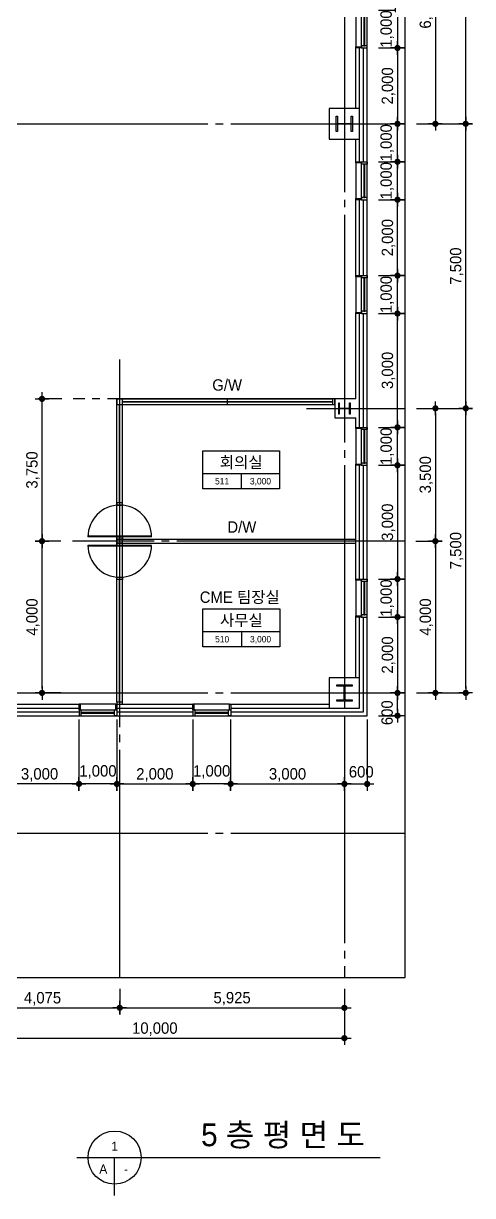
# Model space of a CAD drawing. Extents: x 14327773 to 14405935, y -1804798 to -1750552.
# Drawn here: x 14387307 to 14399153, y -1804798 to -1773903 of the extents above; entities that cross this region are included whole.
import ezdxf
from ezdxf.enums import TextEntityAlignment as Align

# ---------------------------------------------------------------- set-up
doc = ezdxf.new("R2010")
doc.units = 0
doc.header["$LTSCALE"] = 100
doc.header["$MEASUREMENT"] = 0
doc.header["$PDSIZE"] = -10
doc.linetypes.add('CEN', pattern=[66, 60, -2, 2, -2])
doc.layers.get('0').update_dxf_attribs({"linetype": 'CONTINUOUS'})
doc.layers.get('Defpoints').update_dxf_attribs({"linetype": 'CONTINUOUS'})
for name, color, linetype in [('0-내벽고정식', 7, 'CONTINUOUS'), ('4WID', 4, 'CONTINUOUS'), ('CEN', 1, 'CEN'), ('COL', 2, 'CONTINUOUS'), ('col2', 3, 'CONTINUOUS'), ('DIM', 7, 'CONTINUOUS'), ('SYM', 7, 'CONTINUOUS'), ('TEXT1', 7, 'CONTINUOUS'), ('TITLE', 3, 'CONTINUOUS'), ('WALL-1', 7, 'CONTINUOUS'), ('WID', 4, 'CONTINUOUS'), ('WINE', 8, 'CONTINUOUS')]:
    doc.layers.add(name, color=color, linetype=linetype)
doc.styles.add('HY울를도M', font='HYWULM.TTF')
doc.styles.add('굴림', font='H2HDRM.TTF')
doc.dimstyles.new('DIM100', dxfattribs={"dimtxt": 300, "dimasz": 120, "dimexe": 1, "dimexo": 100, "dimgap": 60, "dimtad": 1, "dimdec": 4, "dimzin": 0, "dimdsep": 46, "dimlunit": 6, "dimtxsty": '굴림', "dimblk": 'DOTT', "dimcen": 0.09, "dimadec": 0, "dimazin": 0, "dimtfac": 1, "dimtdec": 4, "dimtofl": 0, "dimtmove": 2, "dimatfit": 2, "dimldrblk": 'DOTT', "dimfxl": 1, "dimtolj": 1, "dimtzin": 0, "dimarcsym": 0})
doc.dimstyles.new('DIM50', dxfattribs={"dimscale": 50, "dimtxt": 3, "dimasz": 1.2, "dimexe": 1, "dimexo": 1, "dimgap": 0.6, "dimtad": 1, "dimdec": 4, "dimzin": 0, "dimdsep": 46, "dimlunit": 6, "dimtxsty": '굴림', "dimblk": 'DOTT', "dimcen": 0.09, "dimadec": 0, "dimazin": 0, "dimtfac": 1, "dimtdec": 4, "dimtofl": 0, "dimtmove": 2, "dimatfit": 2, "dimldrblk": 'DOTT', "dimfxl": 1, "dimtolj": 1, "dimtzin": 0, "dimarcsym": 0})

# ---------------------------------------------------------------- blocks, each defined once
blk = doc.blocks.new('DOTT')
for p, q in [((-1.5, 0), (1.5, 0)), ((0, 1.5), (0, -1.5))]:
    blk.add_line(p, q)
at = {"color": 6, "const_width": 0.68}
blk.add_lwpolyline([(-0.34, 0, 1), (0.34, 0, 1)], format="xyb", close=True, dxfattribs=at)
blk = doc.blocks.new('*D34')
at = {"layer": 'Defpoints', "color": 0, "lineweight": -3}
for p in [(14397373, -1776549), (14398973, -1776549), (14397373, -1784049)]:
    blk.add_point(p, dxfattribs=at)
at = {"layer": 'DIM', "color": 7, "lineweight": -2}
for p, q in [((14397673, -1776549), (14399073, -1776549)), ((14398973, -1783929), (14398973, -1776669)), ((14397673, -1784049), (14399073, -1784049))]:
    blk.add_line(p, q, dxfattribs=at)
at = {"layer": 'DIM', "color": 7, "lineweight": -2, "xscale": 120, "yscale": 120, "zscale": 120}
for p, rotation in [((14398973, -1776549), 90), ((14398973, -1784049), 270)]:
    blk.add_blockref('DOTT', p, dxfattribs=dict(at, rotation=rotation))
at = {"layer": 'DIM', "color": 3, "insert": (14398735, -1780299), "char_height": 300, "attachment_point": 5, "rotation": 90, "style": '굴림'}
blk.add_mtext('\\A1;7,500', dxfattribs=at)
blk = doc.blocks.new('*D35')
at = {"layer": 'Defpoints', "color": 0, "lineweight": -3}
for p in [(14397373, -1784049), (14398973, -1784049), (14397373, -1791549)]:
    blk.add_point(p, dxfattribs=at)
at = {"layer": 'DIM', "color": 7, "lineweight": -2}
for p, q in [((14397673, -1784049), (14399073, -1784049)), ((14398973, -1791429), (14398973, -1784169)), ((14397673, -1791549), (14399073, -1791549))]:
    blk.add_line(p, q, dxfattribs=at)
at = {"layer": 'DIM', "color": 7, "lineweight": -2, "xscale": 120, "yscale": 120, "zscale": 120}
for p, rotation in [((14398973, -1784049), 90), ((14398973, -1791549), 270)]:
    blk.add_blockref('DOTT', p, dxfattribs=dict(at, rotation=rotation))
at = {"layer": 'DIM', "color": 3, "insert": (14398735, -1787799), "char_height": 300, "attachment_point": 5, "rotation": 90, "style": '굴림'}
blk.add_mtext('\\A1;7,500', dxfattribs=at)
blk = doc.blocks.new('*D37')
at = {"layer": 'Defpoints', "color": 0, "lineweight": -3}
for p in [(14397373, -1769049), (14398973, -1769049), (14397373, -1776549)]:
    blk.add_point(p, dxfattribs=at)
at = {"layer": 'DIM', "color": 7, "lineweight": -2}
for p, q in [((14397673, -1769049), (14399073, -1769049)), ((14398973, -1776429), (14398973, -1769169)), ((14397673, -1776549), (14399073, -1776549))]:
    blk.add_line(p, q, dxfattribs=at)
at = {"layer": 'DIM', "color": 7, "lineweight": -2, "xscale": 120, "yscale": 120, "zscale": 120}
for p, rotation in [((14398973, -1769049), 90), ((14398973, -1776549), 270)]:
    blk.add_blockref('DOTT', p, dxfattribs=dict(at, rotation=rotation))
at = {"layer": 'DIM', "color": 3, "insert": (14398735, -1772799), "char_height": 300, "attachment_point": 5, "rotation": 90, "style": '굴림'}
blk.add_mtext('\\A1;7,500', dxfattribs=at)
blk = doc.blocks.new('*D41')
at = {"layer": 'Defpoints', "color": 0, "lineweight": -3}
for p in [(14385773, -1799049), (14395773, -1799049), (14395773, -1800649)]:
    blk.add_point(p, dxfattribs=at)
at = {"layer": 'DIM', "color": 7, "lineweight": -2}
for p, q in [((14385773, -1799349), (14385773, -1800749)), ((14395773, -1799349), (14395773, -1800749)), ((14385893, -1800649), (14395653, -1800649))]:
    blk.add_line(p, q, dxfattribs=at)
at = {"layer": 'DIM', "color": 7, "lineweight": -2, "xscale": 120, "yscale": 120, "zscale": 120, "rotation": 180}
blk.add_blockref('DOTT', (14385773, -1800649), dxfattribs=at)
at = {"layer": 'DIM', "color": 7, "lineweight": -2, "xscale": 120, "yscale": 120, "zscale": 120}
blk.add_blockref('DOTT', (14395773, -1800649), dxfattribs=at)
at = {"layer": 'DIM', "color": 3, "insert": (14390773, -1800411), "char_height": 300, "attachment_point": 5, "style": '굴림'}
blk.add_mtext('\\A1;10,000', dxfattribs=at)
blk = doc.blocks.new('*D52')
at = {"layer": 'Defpoints', "color": 0, "lineweight": -3}
for p in [(14397373, -1770549), (14397373, -1776549), (14398173, -1776549)]:
    blk.add_point(p, dxfattribs=at)
at = {"layer": 'DIM', "color": 7, "lineweight": -2}
for p, q in [((14397673, -1770549), (14398273, -1770549)), ((14398173, -1770669), (14398173, -1776429)), ((14397673, -1776549), (14398273, -1776549))]:
    blk.add_line(p, q, dxfattribs=at)
at = {"layer": 'DIM', "color": 7, "lineweight": -2, "xscale": 120, "yscale": 120, "zscale": 120}
for p, rotation in [((14398173, -1770549), 90), ((14398173, -1776549), 270)]:
    blk.add_blockref('DOTT', p, dxfattribs=dict(at, rotation=rotation))
at = {"layer": 'DIM', "color": 3, "insert": (14397934, -1773549), "char_height": 300, "attachment_point": 5, "rotation": 90, "style": '굴림'}
blk.add_mtext('\\A1;6,000', dxfattribs=at)
blk = doc.blocks.new('aw-1000-300')
at = {"layer": 'WID', "color": 8}
for p, q in [((970, 300), (0, 300)), ((0, 150), (1000, 150)), ((0, 0), (1000, 0))]:
    blk.add_line(p, q, dxfattribs=at)
at = {"layer": 'WID'}
for points in [[(0, 300), (30, 300), (30, 150), (0, 150)], [(60, 150), (0, 150), (0, 0), (60, 0)], [(60, 63), (940, 63), (940, 87), (60, 87)], [(940, 150), (1000, 150), (1000, 0), (940, 0)], [(970, 300), (1000, 300), (1000, 150), (970, 150)]]:
    blk.add_lwpolyline(points, close=True, dxfattribs=at)
blk = doc.blocks.new('*D97')
at = {"layer": 'Defpoints', "color": 0, "lineweight": -3, "ltscale": 3}
for p in [(14389773, -1792149), (14391773, -1792149), (14391773, -1793949)]:
    blk.add_point(p, dxfattribs=at)
at = {"layer": 'DIM', "color": 7, "lineweight": -2, "ltscale": 3}
for p, q in [((14389773, -1792249), (14389773, -1793950)), ((14391773, -1792249), (14391773, -1793950)), ((14389893, -1793949), (14391653, -1793949))]:
    blk.add_line(p, q, dxfattribs=at)
at = {"layer": 'DIM', "color": 7, "lineweight": -2, "ltscale": 3, "xscale": 120, "yscale": 120, "zscale": 120, "rotation": 180}
blk.add_blockref('DOTT', (14389773, -1793949), dxfattribs=at)
at = {"layer": 'DIM', "color": 7, "lineweight": -2, "ltscale": 3, "xscale": 120, "yscale": 120, "zscale": 120}
blk.add_blockref('DOTT', (14391773, -1793949), dxfattribs=at)
at = {"layer": 'DIM', "color": 3, "ltscale": 3, "insert": (14390773, -1793710), "char_height": 300, "attachment_point": 5, "style": '굴림'}
blk.add_mtext('\\A1;2,000', dxfattribs=at)
blk = doc.blocks.new('*D98')
at = {"layer": 'Defpoints', "color": 0, "lineweight": -3, "ltscale": 3}
for p in [(14391773, -1792149), (14392773, -1792149), (14391773, -1793949)]:
    blk.add_point(p, dxfattribs=at)
at = {"layer": 'DIM', "color": 7, "lineweight": -2, "ltscale": 3}
for p, q in [((14391773, -1792249), (14391773, -1793950)), ((14392773, -1792249), (14392773, -1793950)), ((14392653, -1793949), (14391893, -1793949))]:
    blk.add_line(p, q, dxfattribs=at)
at = {"layer": 'DIM', "color": 7, "lineweight": -2, "ltscale": 3, "xscale": 120, "yscale": 120, "zscale": 120, "rotation": 180}
blk.add_blockref('DOTT', (14391773, -1793949), dxfattribs=at)
at = {"layer": 'DIM', "color": 7, "lineweight": -2, "ltscale": 3, "xscale": 120, "yscale": 120, "zscale": 120}
blk.add_blockref('DOTT', (14392773, -1793949), dxfattribs=at)
at = {"layer": 'DIM', "color": 3, "ltscale": 3, "insert": (14392273, -1793632), "char_height": 300, "attachment_point": 5, "style": '굴림'}
blk.add_mtext('\\A1;1,000', dxfattribs=at)
blk = doc.blocks.new('*D99')
at = {"layer": 'Defpoints', "color": 0, "lineweight": -3, "ltscale": 3}
for p in [(14385773, -1792149), (14388773, -1792149), (14385773, -1793949)]:
    blk.add_point(p, dxfattribs=at)
at = {"layer": 'DIM', "color": 7, "lineweight": -2, "ltscale": 3}
for p, q in [((14385773, -1792249), (14385773, -1793950)), ((14388773, -1792249), (14388773, -1793950)), ((14388653, -1793949), (14385893, -1793949))]:
    blk.add_line(p, q, dxfattribs=at)
at = {"layer": 'DIM', "color": 7, "lineweight": -2, "ltscale": 3, "xscale": 120, "yscale": 120, "zscale": 120, "rotation": 180}
blk.add_blockref('DOTT', (14385773, -1793949), dxfattribs=at)
at = {"layer": 'DIM', "color": 7, "lineweight": -2, "ltscale": 3, "xscale": 120, "yscale": 120, "zscale": 120}
blk.add_blockref('DOTT', (14388773, -1793949), dxfattribs=at)
at = {"layer": 'DIM', "color": 3, "ltscale": 3, "insert": (14387733, -1793710), "char_height": 300, "attachment_point": 5, "style": '굴림'}
blk.add_mtext('\\A1;3,000', dxfattribs=at)
blk = doc.blocks.new('*D100')
at = {"layer": 'Defpoints', "color": 0, "lineweight": -3, "ltscale": 3}
for p in [(14388773, -1792149), (14389773, -1792149), (14388773, -1793949)]:
    blk.add_point(p, dxfattribs=at)
at = {"layer": 'DIM', "color": 7, "lineweight": -2, "ltscale": 3}
for p, q in [((14388773, -1792249), (14388773, -1793950)), ((14389773, -1792249), (14389773, -1793950)), ((14389653, -1793949), (14388893, -1793949))]:
    blk.add_line(p, q, dxfattribs=at)
at = {"layer": 'DIM', "color": 7, "lineweight": -2, "ltscale": 3, "xscale": 120, "yscale": 120, "zscale": 120, "rotation": 180}
blk.add_blockref('DOTT', (14388773, -1793949), dxfattribs=at)
at = {"layer": 'DIM', "color": 7, "lineweight": -2, "ltscale": 3, "xscale": 120, "yscale": 120, "zscale": 120}
blk.add_blockref('DOTT', (14389773, -1793949), dxfattribs=at)
at = {"layer": 'DIM', "color": 3, "ltscale": 3, "insert": (14389273, -1793632), "char_height": 300, "attachment_point": 5, "style": '굴림'}
blk.add_mtext('\\A1;1,000', dxfattribs=at)
blk = doc.blocks.new('*D101')
at = {"layer": 'Defpoints', "color": 0, "lineweight": -3, "ltscale": 3}
for p in [(14392773, -1792149), (14395773, -1792149), (14395773, -1793949)]:
    blk.add_point(p, dxfattribs=at)
at = {"layer": 'DIM', "color": 7, "lineweight": -2, "ltscale": 3}
for p, q in [((14392773, -1792249), (14392773, -1793950)), ((14395773, -1792249), (14395773, -1793950)), ((14392893, -1793949), (14395653, -1793949))]:
    blk.add_line(p, q, dxfattribs=at)
at = {"layer": 'DIM', "color": 7, "lineweight": -2, "ltscale": 3, "xscale": 120, "yscale": 120, "zscale": 120, "rotation": 180}
blk.add_blockref('DOTT', (14392773, -1793949), dxfattribs=at)
at = {"layer": 'DIM', "color": 7, "lineweight": -2, "ltscale": 3, "xscale": 120, "yscale": 120, "zscale": 120}
blk.add_blockref('DOTT', (14395773, -1793949), dxfattribs=at)
at = {"layer": 'DIM', "color": 3, "ltscale": 3, "insert": (14394273, -1793710), "char_height": 300, "attachment_point": 5, "style": '굴림'}
blk.add_mtext('\\A1;3,000', dxfattribs=at)
blk = doc.blocks.new('*D129')
at = {"layer": 'Defpoints', "color": 0, "lineweight": -3, "ltscale": 3}
for p in [(14395773, -1792149), (14396373, -1792149), (14396373, -1793949)]:
    blk.add_point(p, dxfattribs=at)
at = {"layer": 'DIM', "color": 7, "lineweight": -2, "ltscale": 3}
for p, q in [((14395773, -1792249), (14395773, -1793950)), ((14396373, -1792249), (14396373, -1793950)), ((14395893, -1793949), (14396253, -1793949))]:
    blk.add_line(p, q, dxfattribs=at)
at = {"layer": 'DIM', "color": 7, "lineweight": -2, "ltscale": 3, "xscale": 120, "yscale": 120, "zscale": 120, "rotation": 180}
blk.add_blockref('DOTT', (14395773, -1793949), dxfattribs=at)
at = {"layer": 'DIM', "color": 7, "lineweight": -2, "ltscale": 3, "xscale": 120, "yscale": 120, "zscale": 120}
blk.add_blockref('DOTT', (14396373, -1793949), dxfattribs=at)
at = {"layer": 'DIM', "color": 3, "ltscale": 3, "insert": (14396217, -1793630), "char_height": 300, "attachment_point": 5, "style": '굴림'}
blk.add_mtext('\\A1;600', dxfattribs=at)
blk = doc.blocks.new('*D140')
at = {"layer": 'Defpoints', "color": 0, "lineweight": -3}
for p in [(14396373, -1791549), (14397173, -1791549), (14396373, -1792149)]:
    blk.add_point(p, dxfattribs=at)
at = {"layer": 'DIM', "color": 7, "lineweight": -2}
for p, q in [((14396673, -1791549), (14397273, -1791549)), ((14397173, -1792029), (14397173, -1791669)), ((14396673, -1792149), (14397273, -1792149))]:
    blk.add_line(p, q, dxfattribs=at)
at = {"layer": 'DIM', "color": 7, "lineweight": -2, "xscale": 120, "yscale": 120, "zscale": 120}
for p, rotation in [((14397173, -1791549), 90), ((14397173, -1792149), 270)]:
    blk.add_blockref('DOTT', p, dxfattribs=dict(at, rotation=rotation))
at = {"layer": 'DIM', "color": 3, "insert": (14396900, -1792071), "char_height": 300, "attachment_point": 5, "rotation": 90, "style": '굴림'}
blk.add_mtext('\\A1;600', dxfattribs=at)
blk = doc.blocks.new('*D147')
at = {"layer": 'Defpoints', "color": 0, "lineweight": -3}
for p in [(14396373, -1774549), (14396373, -1776549), (14397173, -1776549)]:
    blk.add_point(p, dxfattribs=at)
at = {"layer": 'DIM', "color": 7, "lineweight": -2}
for p, q in [((14396673, -1774549), (14397273, -1774549)), ((14397173, -1774669), (14397173, -1776429)), ((14396673, -1776549), (14397273, -1776549))]:
    blk.add_line(p, q, dxfattribs=at)
at = {"layer": 'DIM', "color": 7, "lineweight": -2, "xscale": 120, "yscale": 120, "zscale": 120}
for p, rotation in [((14397173, -1774549), 90), ((14397173, -1776549), 270)]:
    blk.add_blockref('DOTT', p, dxfattribs=dict(at, rotation=rotation))
at = {"layer": 'DIM', "color": 3, "insert": (14396934, -1775549), "char_height": 300, "attachment_point": 5, "rotation": 90, "style": '굴림'}
blk.add_mtext('\\A1;2,000', dxfattribs=at)
blk = doc.blocks.new('*D148')
at = {"layer": 'Defpoints', "color": 0, "lineweight": -3}
for p in [(14396373, -1773549), (14396373, -1774549), (14397173, -1774549)]:
    blk.add_point(p, dxfattribs=at)
at = {"layer": 'DIM', "color": 7, "lineweight": -2}
for p, q in [((14396673, -1773549), (14397273, -1773549)), ((14397173, -1773669), (14397173, -1774429)), ((14396673, -1774549), (14397273, -1774549))]:
    blk.add_line(p, q, dxfattribs=at)
at = {"layer": 'DIM', "color": 7, "lineweight": -2, "xscale": 120, "yscale": 120, "zscale": 120}
for p, rotation in [((14397173, -1773549), 90), ((14397173, -1774549), 270)]:
    blk.add_blockref('DOTT', p, dxfattribs=dict(at, rotation=rotation))
at = {"layer": 'DIM', "color": 3, "insert": (14396900, -1774049), "char_height": 300, "attachment_point": 5, "rotation": 90, "style": '굴림'}
blk.add_mtext('\\A1;1,000', dxfattribs=at)
blk = doc.blocks.new('*D150')
at = {"layer": 'Defpoints', "color": 0, "lineweight": -3}
for p in [(14396373, -1776549), (14397173, -1776549), (14396373, -1777549)]:
    blk.add_point(p, dxfattribs=at)
at = {"layer": 'DIM', "color": 7, "lineweight": -2}
for p, q in [((14396673, -1776549), (14397273, -1776549)), ((14397173, -1777429), (14397173, -1776669)), ((14396673, -1777549), (14397273, -1777549))]:
    blk.add_line(p, q, dxfattribs=at)
at = {"layer": 'DIM', "color": 7, "lineweight": -2, "xscale": 120, "yscale": 120, "zscale": 120}
for p, rotation in [((14397173, -1776549), 90), ((14397173, -1777549), 270)]:
    blk.add_blockref('DOTT', p, dxfattribs=dict(at, rotation=rotation))
at = {"layer": 'DIM', "color": 3, "insert": (14396900, -1777049), "char_height": 300, "attachment_point": 5, "rotation": 90, "style": '굴림'}
blk.add_mtext('\\A1;1,000', dxfattribs=at)
blk = doc.blocks.new('*D151')
at = {"layer": 'Defpoints', "color": 0, "lineweight": -3}
for p in [(14396373, -1777549), (14397173, -1777549), (14396373, -1778549)]:
    blk.add_point(p, dxfattribs=at)
at = {"layer": 'DIM', "color": 7, "lineweight": -2}
for p, q in [((14396673, -1777549), (14397273, -1777549)), ((14397173, -1778429), (14397173, -1777669)), ((14396673, -1778549), (14397273, -1778549))]:
    blk.add_line(p, q, dxfattribs=at)
at = {"layer": 'DIM', "color": 7, "lineweight": -2, "xscale": 120, "yscale": 120, "zscale": 120}
for p, rotation in [((14397173, -1777549), 90), ((14397173, -1778549), 270)]:
    blk.add_blockref('DOTT', p, dxfattribs=dict(at, rotation=rotation))
at = {"layer": 'DIM', "color": 3, "insert": (14396900, -1778049), "char_height": 300, "attachment_point": 5, "rotation": 90, "style": '굴림'}
blk.add_mtext('\\A1;1,000', dxfattribs=at)
blk = doc.blocks.new('*D152')
at = {"layer": 'Defpoints', "color": 0, "lineweight": -3}
for p in [(14396373, -1778549), (14397173, -1778549), (14396373, -1780549)]:
    blk.add_point(p, dxfattribs=at)
at = {"layer": 'DIM', "color": 7, "lineweight": -2}
for p, q in [((14396673, -1778549), (14397273, -1778549)), ((14397173, -1780429), (14397173, -1778669)), ((14396673, -1780549), (14397273, -1780549))]:
    blk.add_line(p, q, dxfattribs=at)
at = {"layer": 'DIM', "color": 7, "lineweight": -2, "xscale": 120, "yscale": 120, "zscale": 120}
for p, rotation in [((14397173, -1778549), 90), ((14397173, -1780549), 270)]:
    blk.add_blockref('DOTT', p, dxfattribs=dict(at, rotation=rotation))
at = {"layer": 'DIM', "color": 3, "insert": (14396934, -1779549), "char_height": 300, "attachment_point": 5, "rotation": 90, "style": '굴림'}
blk.add_mtext('\\A1;2,000', dxfattribs=at)
blk = doc.blocks.new('*D153')
at = {"layer": 'Defpoints', "color": 0, "lineweight": -3}
for p in [(14396373, -1780549), (14397173, -1780549), (14396373, -1781549)]:
    blk.add_point(p, dxfattribs=at)
at = {"layer": 'DIM', "color": 7, "lineweight": -2}
for p, q in [((14396673, -1780549), (14397273, -1780549)), ((14397173, -1781429), (14397173, -1780669)), ((14396673, -1781549), (14397273, -1781549))]:
    blk.add_line(p, q, dxfattribs=at)
at = {"layer": 'DIM', "color": 7, "lineweight": -2, "xscale": 120, "yscale": 120, "zscale": 120}
for p, rotation in [((14397173, -1780549), 90), ((14397173, -1781549), 270)]:
    blk.add_blockref('DOTT', p, dxfattribs=dict(at, rotation=rotation))
at = {"layer": 'DIM', "color": 3, "insert": (14396900, -1781049), "char_height": 300, "attachment_point": 5, "rotation": 90, "style": '굴림'}
blk.add_mtext('\\A1;1,000', dxfattribs=at)
blk = doc.blocks.new('*D154')
at = {"layer": 'Defpoints', "color": 0, "lineweight": -3}
for p in [(14396373, -1781549), (14397173, -1781549), (14396373, -1784549)]:
    blk.add_point(p, dxfattribs=at)
at = {"layer": 'DIM', "color": 7, "lineweight": -2}
for p, q in [((14396673, -1781549), (14397273, -1781549)), ((14397173, -1784429), (14397173, -1781669)), ((14396673, -1784549), (14397273, -1784549))]:
    blk.add_line(p, q, dxfattribs=at)
at = {"layer": 'DIM', "color": 7, "lineweight": -2, "xscale": 120, "yscale": 120, "zscale": 120}
for p, rotation in [((14397173, -1781549), 90), ((14397173, -1784549), 270)]:
    blk.add_blockref('DOTT', p, dxfattribs=dict(at, rotation=rotation))
at = {"layer": 'DIM', "color": 3, "insert": (14396934, -1783049), "char_height": 300, "attachment_point": 5, "rotation": 90, "style": '굴림'}
blk.add_mtext('\\A1;3,000', dxfattribs=at)
blk = doc.blocks.new('*D155')
at = {"layer": 'Defpoints', "color": 0, "lineweight": -3}
for p in [(14396373, -1784549), (14397173, -1784549), (14396373, -1785549)]:
    blk.add_point(p, dxfattribs=at)
at = {"layer": 'DIM', "color": 7, "lineweight": -2}
for p, q in [((14396673, -1784549), (14397273, -1784549)), ((14397173, -1785429), (14397173, -1784669)), ((14396673, -1785549), (14397273, -1785549))]:
    blk.add_line(p, q, dxfattribs=at)
at = {"layer": 'DIM', "color": 7, "lineweight": -2, "xscale": 120, "yscale": 120, "zscale": 120}
for p, rotation in [((14397173, -1784549), 90), ((14397173, -1785549), 270)]:
    blk.add_blockref('DOTT', p, dxfattribs=dict(at, rotation=rotation))
at = {"layer": 'DIM', "color": 3, "insert": (14396900, -1785049), "char_height": 300, "attachment_point": 5, "rotation": 90, "style": '굴림'}
blk.add_mtext('\\A1;1,000', dxfattribs=at)
blk = doc.blocks.new('*D156')
at = {"layer": 'Defpoints', "color": 0, "lineweight": -3}
for p in [(14396373, -1789549), (14396373, -1791549), (14397173, -1791549)]:
    blk.add_point(p, dxfattribs=at)
at = {"layer": 'DIM', "color": 7, "lineweight": -2}
for p, q in [((14396673, -1789549), (14397273, -1789549)), ((14397173, -1789669), (14397173, -1791429)), ((14396673, -1791549), (14397273, -1791549))]:
    blk.add_line(p, q, dxfattribs=at)
at = {"layer": 'DIM', "color": 7, "lineweight": -2, "xscale": 120, "yscale": 120, "zscale": 120}
for p, rotation in [((14397173, -1789549), 90), ((14397173, -1791549), 270)]:
    blk.add_blockref('DOTT', p, dxfattribs=dict(at, rotation=rotation))
at = {"layer": 'DIM', "color": 3, "insert": (14396934, -1790549), "char_height": 300, "attachment_point": 5, "rotation": 90, "style": '굴림'}
blk.add_mtext('\\A1;2,000', dxfattribs=at)
blk = doc.blocks.new('*D157')
at = {"layer": 'Defpoints', "color": 0, "lineweight": -3}
for p in [(14396373, -1788549), (14396373, -1789549), (14397173, -1789549)]:
    blk.add_point(p, dxfattribs=at)
at = {"layer": 'DIM', "color": 7, "lineweight": -2}
for p, q in [((14396673, -1788549), (14397273, -1788549)), ((14397173, -1788669), (14397173, -1789429)), ((14396673, -1789549), (14397273, -1789549))]:
    blk.add_line(p, q, dxfattribs=at)
at = {"layer": 'DIM', "color": 7, "lineweight": -2, "xscale": 120, "yscale": 120, "zscale": 120}
for p, rotation in [((14397173, -1788549), 90), ((14397173, -1789549), 270)]:
    blk.add_blockref('DOTT', p, dxfattribs=dict(at, rotation=rotation))
at = {"layer": 'DIM', "color": 3, "insert": (14396900, -1789049), "char_height": 300, "attachment_point": 5, "rotation": 90, "style": '굴림'}
blk.add_mtext('\\A1;1,000', dxfattribs=at)
blk = doc.blocks.new('*D158')
at = {"layer": 'Defpoints', "color": 0, "lineweight": -3}
for p in [(14396373, -1785549), (14396373, -1788549), (14397173, -1788549)]:
    blk.add_point(p, dxfattribs=at)
at = {"layer": 'DIM', "color": 7, "lineweight": -2}
for p, q in [((14396673, -1785549), (14397273, -1785549)), ((14397173, -1785669), (14397173, -1788429)), ((14396673, -1788549), (14397273, -1788549))]:
    blk.add_line(p, q, dxfattribs=at)
at = {"layer": 'DIM', "color": 7, "lineweight": -2, "xscale": 120, "yscale": 120, "zscale": 120}
for p, rotation in [((14397173, -1785549), 90), ((14397173, -1788549), 270)]:
    blk.add_blockref('DOTT', p, dxfattribs=dict(at, rotation=rotation))
at = {"layer": 'DIM', "color": 3, "insert": (14396934, -1787049), "char_height": 300, "attachment_point": 5, "rotation": 90, "style": '굴림'}
blk.add_mtext('\\A1;3,000', dxfattribs=at)
blk = doc.blocks.new('TT1')
at = {"layer": 'TEXT1'}
for p, q in [((-1013, -600), (1013, -600)), ((0, -600), (0, -1000))]:
    blk.add_line(p, q, dxfattribs=at)
blk.add_lwpolyline([(-1013, 0), (1013, 0), (1013, -1000), (-1013, -1000)], close=True, dxfattribs=at)
blk = doc.blocks.new('*D190')
at = {"layer": 'Defpoints', "color": 0, "lineweight": -3}
for p in [(14385773, -1799049), (14389848, -1799049), (14389848, -1799849)]:
    blk.add_point(p, dxfattribs=at)
at = {"layer": 'DIM', "color": 7, "lineweight": -2}
for p, q in [((14385773, -1799349), (14385773, -1799949)), ((14389848, -1799349), (14389848, -1799949)), ((14385893, -1799849), (14389728, -1799849))]:
    blk.add_line(p, q, dxfattribs=at)
at = {"layer": 'DIM', "color": 7, "lineweight": -2, "xscale": 120, "yscale": 120, "zscale": 120, "rotation": 180}
blk.add_blockref('DOTT', (14385773, -1799849), dxfattribs=at)
at = {"layer": 'DIM', "color": 7, "lineweight": -2, "xscale": 120, "yscale": 120, "zscale": 120}
blk.add_blockref('DOTT', (14389848, -1799849), dxfattribs=at)
at = {"layer": 'DIM', "color": 3, "insert": (14387811, -1799611), "char_height": 300, "attachment_point": 5, "style": '굴림'}
blk.add_mtext('\\A1;4,075', dxfattribs=at)
blk = doc.blocks.new('*D191')
at = {"layer": 'Defpoints', "color": 0, "lineweight": -3}
for p in [(14389848, -1799049), (14395773, -1799049), (14395773, -1799849)]:
    blk.add_point(p, dxfattribs=at)
at = {"layer": 'DIM', "color": 7, "lineweight": -2}
for p, q in [((14389848, -1799349), (14389848, -1799949)), ((14395773, -1799349), (14395773, -1799949)), ((14389968, -1799849), (14395653, -1799849))]:
    blk.add_line(p, q, dxfattribs=at)
at = {"layer": 'DIM', "color": 7, "lineweight": -2, "xscale": 120, "yscale": 120, "zscale": 120, "rotation": 180}
blk.add_blockref('DOTT', (14389848, -1799849), dxfattribs=at)
at = {"layer": 'DIM', "color": 7, "lineweight": -2, "xscale": 120, "yscale": 120, "zscale": 120}
blk.add_blockref('DOTT', (14395773, -1799849), dxfattribs=at)
at = {"layer": 'DIM', "color": 3, "insert": (14392811, -1799610), "char_height": 300, "attachment_point": 5, "style": '굴림'}
blk.add_mtext('\\A1;5,925', dxfattribs=at)
blk = doc.blocks.new('*D192')
at = {"layer": 'Defpoints', "color": 0, "lineweight": -3}
for p in [(14397373, -1784049), (14397353, -1787549), (14398173, -1787549)]:
    blk.add_point(p, dxfattribs=at)
at = {"layer": 'DIM', "color": 7, "lineweight": -2}
for p, q in [((14397673, -1784049), (14398273, -1784049)), ((14398173, -1784169), (14398173, -1787429)), ((14397653, -1787549), (14398273, -1787549))]:
    blk.add_line(p, q, dxfattribs=at)
at = {"layer": 'DIM', "color": 7, "lineweight": -2, "xscale": 120, "yscale": 120, "zscale": 120}
for p, rotation in [((14398173, -1784049), 90), ((14398173, -1787549), 270)]:
    blk.add_blockref('DOTT', p, dxfattribs=dict(at, rotation=rotation))
at = {"layer": 'DIM', "color": 3, "insert": (14397934, -1785799), "char_height": 300, "attachment_point": 5, "rotation": 90, "style": '굴림'}
blk.add_mtext('\\A1;3,500', dxfattribs=at)
blk = doc.blocks.new('*D193')
at = {"layer": 'Defpoints', "color": 0, "lineweight": -3}
for p in [(14397353, -1787549), (14397373, -1791549), (14398173, -1791549)]:
    blk.add_point(p, dxfattribs=at)
at = {"layer": 'DIM', "color": 7, "lineweight": -2}
for p, q in [((14397653, -1787549), (14398273, -1787549)), ((14398173, -1787669), (14398173, -1791429)), ((14397673, -1791549), (14398273, -1791549))]:
    blk.add_line(p, q, dxfattribs=at)
at = {"layer": 'DIM', "color": 7, "lineweight": -2, "xscale": 120, "yscale": 120, "zscale": 120}
for p, rotation in [((14398173, -1787549), 90), ((14398173, -1791549), 270)]:
    blk.add_blockref('DOTT', p, dxfattribs=dict(at, rotation=rotation))
at = {"layer": 'DIM', "color": 3, "insert": (14397935, -1789549), "char_height": 300, "attachment_point": 5, "rotation": 90, "style": '굴림'}
blk.add_mtext('\\A1;4,000', dxfattribs=at)
blk = doc.blocks.new('*D194')
at = {"layer": 'Defpoints', "color": 0, "lineweight": -3}
for p in [(14387798, -1787549), (14388598, -1787549), (14388598, -1791549)]:
    blk.add_point(p, dxfattribs=at)
at = {"layer": 'DIM', "color": 7, "lineweight": -2}
for p, q in [((14388298, -1787549), (14387698, -1787549)), ((14387798, -1791429), (14387798, -1787669)), ((14388298, -1791549), (14387698, -1791549))]:
    blk.add_line(p, q, dxfattribs=at)
at = {"layer": 'DIM', "color": 7, "lineweight": -2, "xscale": 120, "yscale": 120, "zscale": 120}
for p, rotation in [((14387798, -1787549), 90), ((14387798, -1791549), 270)]:
    blk.add_blockref('DOTT', p, dxfattribs=dict(at, rotation=rotation))
at = {"layer": 'DIM', "color": 3, "insert": (14387559, -1789549), "char_height": 300, "attachment_point": 5, "rotation": 90, "style": '굴림'}
blk.add_mtext('\\A1;4,000', dxfattribs=at)
blk = doc.blocks.new('*D195')
at = {"layer": 'Defpoints', "color": 0, "lineweight": -3}
for p in [(14387798, -1783799), (14388621, -1783799), (14388598, -1787549)]:
    blk.add_point(p, dxfattribs=at)
at = {"layer": 'DIM', "color": 7, "lineweight": -2}
for p, q in [((14388321, -1783799), (14387698, -1783799)), ((14387798, -1787429), (14387798, -1783919)), ((14388298, -1787549), (14387698, -1787549))]:
    blk.add_line(p, q, dxfattribs=at)
at = {"layer": 'DIM', "color": 7, "lineweight": -2, "xscale": 120, "yscale": 120, "zscale": 120}
for p, rotation in [((14387798, -1783799), 90), ((14387798, -1787549), 270)]:
    blk.add_blockref('DOTT', p, dxfattribs=dict(at, rotation=rotation))
at = {"layer": 'DIM', "color": 3, "insert": (14387559, -1785674), "char_height": 300, "attachment_point": 5, "rotation": 90, "style": '굴림'}
blk.add_mtext('\\A1;3,750', dxfattribs=at)
blk = doc.blocks.new('*D196')
at = {"layer": 'Defpoints', "color": 0, "lineweight": -3}
for p in [(14387798, -1787549), (14388598, -1787549), (14388598, -1791549)]:
    blk.add_point(p, dxfattribs=at)
at = {"layer": 'DIM', "color": 7, "lineweight": -2}
for p, q in [((14388298, -1787549), (14387698, -1787549)), ((14387798, -1791429), (14387798, -1787669)), ((14388298, -1791549), (14387698, -1791549))]:
    blk.add_line(p, q, dxfattribs=at)
at = {"layer": 'DIM', "color": 7, "lineweight": -2, "xscale": 120, "yscale": 120, "zscale": 120}
for p, rotation in [((14387798, -1787549), 90), ((14387798, -1791549), 270)]:
    blk.add_blockref('DOTT', p, dxfattribs=dict(at, rotation=rotation))
at = {"layer": 'DIM', "color": 3, "insert": (14387559, -1789549), "char_height": 300, "attachment_point": 5, "rotation": 90, "style": '굴림'}
blk.add_mtext('\\A1;4,000', dxfattribs=at)
blk = doc.blocks.new('*D197')
at = {"layer": 'Defpoints', "color": 0, "lineweight": -3}
for p in [(14387798, -1783799), (14388621, -1783799), (14388598, -1787549)]:
    blk.add_point(p, dxfattribs=at)
at = {"layer": 'DIM', "color": 7, "lineweight": -2}
for p, q in [((14388321, -1783799), (14387698, -1783799)), ((14387798, -1787429), (14387798, -1783919)), ((14388298, -1787549), (14387698, -1787549))]:
    blk.add_line(p, q, dxfattribs=at)
at = {"layer": 'DIM', "color": 7, "lineweight": -2, "xscale": 120, "yscale": 120, "zscale": 120}
for p, rotation in [((14387798, -1783799), 90), ((14387798, -1787549), 270)]:
    blk.add_blockref('DOTT', p, dxfattribs=dict(at, rotation=rotation))
at = {"layer": 'DIM', "color": 3, "insert": (14387559, -1785674), "char_height": 300, "attachment_point": 5, "rotation": 90, "style": '굴림'}
blk.add_mtext('\\A1;3,750', dxfattribs=at)

msp = doc.modelspace()

# ---------------------------------------------------------------- linework, layer by layer
at = {"layer": '0-내벽고정식'}
for p, q in [((14396073.21251, -1776149.19177), (14396073.21251, -1774549.19177)), ((14396073.21251, -1777549.19177), (14396073.21251, -1776949.19177)), ((14396073.21251, -1780549.19177), (14396073.21251, -1778549.19177)), ((14396073.21251, -1783799.19177), (14396073.21251, -1781549.19177)), ((14396073.21251, -1784549.19177), (14396073.21251, -1784299.19177)), ((14396073.21251, -1788549.19177), (14396073.21251, -1785549.19177)), ((14389773.21251, -1787498.94177), (14396073.21251, -1787498.94177)), ((14389773.21251, -1787498.94177), (14389773.21251, -1787599.44177)), ((14389773.21251, -1787599.44177), (14396073.21251, -1787599.44177)), ((14396073.21251, -1791149.19177), (14396073.21251, -1789549.19177)), ((14386173.21251, -1791849.19177), (14388773.21251, -1791849.19177)), ((14389773.21251, -1791849.19177), (14391773.21251, -1791849.19177)), ((14392773.21251, -1791849.19177), (14395373.21251, -1791849.19177))]:
    msp.add_line(p, q, dxfattribs=at)
msp.add_lwpolyline([(14396073.21251, -1783799.19177), (14395523.21251, -1783799.19177), (14395523.21251, -1784299.19177), (14396073.21251, -1784299.19177)], dxfattribs=at)
at = {"layer": '4WID', "lineweight": -3, "ltscale": 200}
msp.add_line((14392693.00003, -1783949.19177), (14392693.00003, -1783799.19177), dxfattribs=at)
at = {"layer": 'CEN', "linetype": 'CEN'}
for p, q in [((14395773.21251, -1759149.19177), (14395773.21251, -1799049.19177)), ((14333373.21251, -1776549.19177), (14397373.21251, -1776549.19177)), ((14389847.78754, -1799049.19177), (14389847.78754, -1782758.64548)), ((14395523.21251, -1783799.19177), (14388621.4428, -1783799.19177)), ((14394773.21251, -1784049.19177), (14397373.21251, -1784049.19177)), ((14397353.21251, -1787549.19177), (14388597.60211, -1787549.19177)), ((14333373.21251, -1791549.19177), (14397373.21251, -1791549.19177)), ((14333373.21251, -1795249.19177), (14397373.21251, -1795249.19177))]:
    msp.add_line(p, q, dxfattribs=at)
at = {"layer": 'COL'}
for points in [[(14396173.21251, -1776949.19177), (14396173.21251, -1776149.19177), (14395373.21251, -1776149.19177), (14395373.21251, -1776949.19177)], [(14396173.21251, -1791949.19177), (14396173.21251, -1791149.19177), (14395373.21251, -1791149.19177), (14395373.21251, -1791949.19177)]]:
    msp.add_lwpolyline(points, close=True, dxfattribs=at)
at = {"layer": 'col2'}
for points in [[(14395987.21251, -1776752.69177), (14395952.21251, -1776752.69177), (14395952.21251, -1776559.19177), (14395594.21251, -1776559.19177), (14395594.21251, -1776752.69177), (14395559.21251, -1776752.69177), (14395559.21251, -1776345.69177), (14395594.21251, -1776345.69177), (14395594.21251, -1776539.19177), (14395952.21251, -1776539.19177), (14395952.21251, -1776345.69177), (14395987.21251, -1776345.69177)], [(14395923.21251, -1784199.19177), (14395908.21251, -1784199.19177), (14395908.21251, -1784054.19177), (14395638.21251, -1784054.19177), (14395638.21251, -1784199.19177), (14395623.21251, -1784199.19177), (14395623.21251, -1783899.19177), (14395638.21251, -1783899.19177), (14395638.21251, -1784044.19177), (14395908.21251, -1784044.19177), (14395908.21251, -1783899.19177), (14395923.21251, -1783899.19177)], [(14395569.71251, -1791763.19177), (14395569.71251, -1791728.19177), (14395763.21251, -1791728.19177), (14395763.21251, -1791370.19177), (14395569.71251, -1791370.19177), (14395569.71251, -1791335.19177), (14395976.71251, -1791335.19177), (14395976.71251, -1791370.19177), (14395783.21251, -1791370.19177), (14395783.21251, -1791728.19177), (14395976.71251, -1791728.19177), (14395976.71251, -1791763.19177)]]:
    msp.add_lwpolyline(points, close=True, dxfattribs=at)
at = {"layer": 'Defpoints', "color": 76}
msp.add_lwpolyline([(14333373.21251, -1799049.19177), (14397373.21251, -1799049.19177), (14397373.21251, -1759149.19177), (14333373.21251, -1759149.19177)], close=True, dxfattribs=at)
at = {"layer": 'SYM'}
for p, q in [((14388713.61478, -1803798.15773), (14396713.61478, -1803798.15773)), ((14389713.61478, -1804798.15773), (14389713.61478, -1803798.15773))]:
    msp.add_line(p, q, dxfattribs=at)
msp.add_circle((14389713.61478, -1803798.15773), 700, dxfattribs=at)
at = {"layer": 'WALL-1', "color": 4}
for p, q in [((14396173.21251, -1777549.19177), (14396173.21251, -1774549.19177)), ((14396273.21251, -1777549.19177), (14396273.21251, -1774549.19177)), ((14396373.21251, -1777549.19177), (14396373.21251, -1774549.19177)), ((14396173.21251, -1780549.19177), (14396173.21251, -1778549.19177)), ((14396273.21251, -1780549.19177), (14396273.21251, -1778549.19177)), ((14396373.21251, -1780549.19177), (14396373.21251, -1778549.19177)), ((14396173.21251, -1784549.19177), (14396173.21251, -1781549.19177)), ((14396273.21251, -1784549.19177), (14396273.21251, -1781549.19177)), ((14396373.21251, -1784549.19177), (14396373.21251, -1781549.19177)), ((14396173.21251, -1788549.19177), (14396173.21251, -1785549.19177)), ((14396273.21251, -1788549.19177), (14396273.21251, -1785549.19177)), ((14396373.21251, -1788549.19177), (14396373.21251, -1785549.19177)), ((14396173.21251, -1791949.19177), (14396173.21251, -1789549.19177)), ((14396273.21251, -1792049.19177), (14396273.21251, -1789549.19177)), ((14396373.21251, -1792149.19177), (14396373.21251, -1789549.19177)), ((14386173.21251, -1791949.19177), (14388773.21251, -1791949.19177)), ((14386273.21123, -1792049.19177), (14388773.21251, -1792049.19177)), ((14386373.21251, -1792149.19177), (14388773.21251, -1792149.19177)), ((14389773.21251, -1791949.19177), (14391773.21251, -1791949.19177)), ((14389773.21251, -1792049.19177), (14391773.21251, -1792049.19177)), ((14389773.21251, -1792149.19177), (14391773.21251, -1792149.19177)), ((14392773.21251, -1791949.19177), (14396173.21251, -1791949.19177)), ((14392773.21251, -1792049.19177), (14396273.21251, -1792049.19177)), ((14392773.21251, -1792149.19177), (14396373.21251, -1792149.19177))]:
    msp.add_line(p, q, dxfattribs=at)
at = {"layer": 'WID'}
for p, q in [((14389923.21251, -1783868.19177), (14395463.21251, -1783868.19177)), ((14389923.21251, -1783880.19177), (14395463.21251, -1783880.19177)), ((14389842.21251, -1786538.94177), (14389842.21251, -1783949.19177)), ((14389854.21251, -1786538.94177), (14389854.21251, -1783949.19177)), ((14390688.21251, -1787438.94177), (14389008.21251, -1787438.94177)), ((14390687.86522, -1787413.94177), (14389008.5598, -1787413.94177)), ((14390688.21251, -1787659.44177), (14389008.21251, -1787659.44177)), ((14390687.86522, -1787684.44177), (14389008.5598, -1787684.44177)), ((14389842.21251, -1791789.19177), (14389842.21251, -1788559.44177)), ((14389854.21251, -1791789.19177), (14389854.21251, -1788559.44177))]:
    msp.add_line(p, q, dxfattribs=at)
for points in [[(14389772.78754, -1783949.19177), (14389922.78754, -1783949.19177), (14389922.78754, -1783799.19177), (14389772.78754, -1783799.19177)], [(14395523.21251, -1783949.19177), (14395523.21251, -1783799.19177), (14395463.21251, -1783799.19177), (14395463.21251, -1783949.19177)], [(14389923.21251, -1786538.94177), (14389773.21251, -1786538.94177), (14389773.21251, -1786598.94177), (14389923.21251, -1786598.94177)], [(14389923.21251, -1787498.94177), (14389773.21251, -1787498.94177), (14389773.21251, -1787438.94177), (14389923.21251, -1787438.94177)], [(14389923.21251, -1787599.44177), (14389773.21251, -1787599.44177), (14389773.21251, -1787659.44177), (14389923.21251, -1787659.44177)], [(14389923.21251, -1788559.44177), (14389773.21251, -1788559.44177), (14389773.21251, -1788499.44177), (14389923.21251, -1788499.44177)], [(14389923.21251, -1791789.19177), (14389773.21251, -1791789.19177), (14389773.21251, -1791849.19177), (14389923.21251, -1791849.19177)]]:
    msp.add_lwpolyline(points, close=True, dxfattribs=at)
for centre, start, end in [((14389848.21251, -1787438.94177), 0, 180), ((14389848.21251, -1787659.44177), 180, 0)]:
    msp.add_arc(centre, 840, start, end, dxfattribs=at)
at = {"layer": 'WINE'}
for p, q in [((14389773.21251, -1791789.19177), (14389773.21251, -1783799.19177)), ((14389773.21251, -1783799.19177), (14395463.21251, -1783799.19177)), ((14389923.21251, -1791789.19177), (14389923.21251, -1783799.19177)), ((14389922.78754, -1783949.19177), (14395463.21251, -1783949.19177))]:
    msp.add_line(p, q, dxfattribs=at)

# ---------------------------------------------------------------- block references
at = {"layer": 'TEXT1'}
for p in [(14393052.29953, -1785169.57268), (14393055.49067, -1789333.43615)]:
    msp.add_blockref('TT1', p, dxfattribs=at)
at = {"layer": 'WID', "rotation": 90}
for p in [(14396373.21251, -1774549.19177), (14396373.21251, -1778549.19177), (14396373.21251, -1781549.19177), (14396373.21251, -1785549.19177), (14396373.21251, -1789549.19177)]:
    msp.add_blockref('aw-1000-300', p, dxfattribs=at)
at = {"layer": 'WID'}
for p in [(14388773.21251, -1792149.19177), (14391773.21251, -1792149.19177)]:
    msp.add_blockref('aw-1000-300', p, dxfattribs=at)

# ---------------------------------------------------------------- texts
at = {"layer": 'SYM', "style": 'HY울를도M'}
for s, p in [('1', (14389713.61478, -1803498.15773)), ('A', (14389413.61478, -1804098.15773)), ('-', (14390013.61478, -1804098.15773))]:
    msp.add_text(s, height=240, dxfattribs=at).set_placement(p, align=Align.MIDDLE_CENTER)
at = {"layer": 'TEXT1', "style": 'HY울를도M'}
for s, p in [('G/W', (14392680.79858, -1783582.63747)), ('회의실', (14393052.29953, -1785620.36275)), ('D/W', (14393067.8439, -1787326.22792)), ('CME 팀장실', (14393013.0385, -1789175.56616)), ('사무실', (14393055.49067, -1789784.22622))]:
    msp.add_text(s, height=300, dxfattribs=at).set_placement(p, align=Align.CENTER)
at = {"layer": 'TEXT1', "color": 2, "style": 'HY울를도M'}
for s, p in [('511', (14392545.55157, -1785969.49268)), ('510', (14392548.74271, -1790133.35615))]:
    msp.add_text(s, height=170, dxfattribs=at).set_placement(p, align=Align.MIDDLE_CENTER)
at = {"layer": 'TEXT1', "style": 'HY울를도M'}
for p in [(14393559.04748, -1785969.49268), (14393562.23862, -1790133.35615)]:
    msp.add_text('3,000', height=170, dxfattribs=at).set_placement(p, align=Align.MIDDLE_CENTER)
at = {"layer": 'TITLE', "style": 'HY울를도M'}
msp.add_text('5 층 평 면 도', height=600, dxfattribs=at).set_placement((14396313.61478, -1803678.15773), align=Align.BOTTOM_RIGHT)

# ---------------------------------------------------------------- dimensions: what is measured, and where the dimension line sits
at = {"layer": 'DIM'}
for base, p1, p2, angle, picture, middle in [((14398973.21251, -1769049.19177), (14397373.21251, -1776549.19177), (14397373.21251, -1769049.19177), 90, '*D37', (14398734.5442, -1772799.19177)), ((14398173.21251, -1776549.19177), (14397373.21251, -1770549.19177), (14397373.21251, -1776549.19177), 90, '*D52', (14397934.17429, -1773549.19177)), ((14397173.21251, -1776549.19177), (14396373.21251, -1774549.19177), (14396373.21251, -1776549.19177), 90, '*D147', (14396934.17429, -1775549.19177)), ((14398973.21251, -1776549.19177), (14397373.21251, -1784049.19177), (14397373.21251, -1776549.19177), 90, '*D34', (14398734.5442, -1780299.19177)), ((14397173.21251, -1778549.19177), (14396373.21251, -1780549.19177), (14396373.21251, -1778549.19177), 270, '*D152', (14396934.17429, -1779549.19177)), ((14397173.21251, -1781549.19177), (14396373.21251, -1784549.19177), (14396373.21251, -1781549.19177), 270, '*D154', (14396934.17429, -1783049.19177)), ((14387797.60211, -1783799.19177), (14388597.60211, -1787549.19177), (14388621.4428, -1783799.19177), 90, '*D195', (14387558.56389, -1785674.19177)), ((14387797.60211, -1783799.19177), (14388597.60211, -1787549.19177), (14388621.4428, -1783799.19177), 90, '*D197', (14387558.56389, -1785674.19177)), ((14398173.21251, -1787549.19177), (14397373.21251, -1784049.19177), (14397353.21251, -1787549.19177), 90, '*D192', (14397934.17429, -1785799.19177)), ((14398973.21251, -1784049.19177), (14397373.21251, -1791549.19177), (14397373.21251, -1784049.19177), 90, '*D35', (14398734.5442, -1787799.19177)), ((14397173.21251, -1788549.19177), (14396373.21251, -1785549.19177), (14396373.21251, -1788549.19177), 90, '*D158', (14396934.17429, -1787049.19177)), ((14387797.60211, -1787549.19177), (14388597.60211, -1791549.19177), (14388597.60211, -1787549.19177), 90, '*D194', (14387558.9338, -1789549.19177)), ((14387797.60211, -1787549.19177), (14388597.60211, -1791549.19177), (14388597.60211, -1787549.19177), 90, '*D196', (14387558.9338, -1789549.19177)), ((14398173.21251, -1791549.19177), (14397353.21251, -1787549.19177), (14397373.21251, -1791549.19177), 90, '*D193', (14397934.5442, -1789549.19177)), ((14397173.21251, -1791549.19177), (14396373.21251, -1789549.19177), (14396373.21251, -1791549.19177), 90, '*D156', (14396934.17429, -1790549.19177))]:
    dim = msp.add_linear_dim(base=base, p1=p1, p2=p2, angle=angle, dimstyle='DIM50', override={"dimscale": 100, "dimexo": 3}, dxfattribs=at)
    dim.commit()
    dim.dimension.update_dxf_attribs({"geometry": picture, "text_midpoint": middle})
for base, p1, p2, angle, picture, middle in [((14397173.21251, -1774549.19177), (14396373.21251, -1773549.19177), (14396373.21251, -1774549.19177), 90, '*D148', (14396900.29032, -1774049.19177)), ((14397173.21251, -1776549.19177), (14396373.21251, -1777549.19177), (14396373.21251, -1776549.19177), 270, '*D150', (14396900.29032, -1777049.19177)), ((14397173.21251, -1777549.19177), (14396373.21251, -1778549.19177), (14396373.21251, -1777549.19177), 270, '*D151', (14396900.29032, -1778049.19177)), ((14397173.21251, -1780549.19177), (14396373.21251, -1781549.19177), (14396373.21251, -1780549.19177), 270, '*D153', (14396900.29032, -1781049.19177)), ((14397173.21251, -1784549.19177), (14396373.21251, -1785549.19177), (14396373.21251, -1784549.19177), 270, '*D155', (14396900.29032, -1785049.19177)), ((14397173.21251, -1789549.19177), (14396373.21251, -1788549.19177), (14396373.21251, -1789549.19177), 90, '*D157', (14396900.29032, -1789049.19177)), ((14397173.21251, -1791549.19177), (14396373.21251, -1792149.19177), (14396373.21251, -1791549.19177), 270, '*D140', (14396900.29032, -1792070.51128))]:
    dim = msp.add_linear_dim(base=base, p1=p1, p2=p2, angle=angle, dimstyle='DIM50', override={"dimscale": 100, "dimexo": 3}, dxfattribs=at)
    dim.commit()
    dim.dimension.update_dxf_attribs({"geometry": picture, "text_midpoint": middle, "dimtype": 128})
at = {"layer": 'DIM', "ltscale": 3}
for base, p1, p2, picture, middle in [((14385773.21251, -1793949.19177), (14388773.21251, -1792149.19177), (14385773.21251, -1792149.19177), '*D99', (14387732.85865, -1793710.15355)), ((14388773.21251, -1793949.19177), (14389773.21251, -1792149.19177), (14388773.21251, -1792149.19177), '*D100', (14389273.21251, -1793632.23789)), ((14391773.21251, -1793949.19177), (14392773.21251, -1792149.19177), (14391773.21251, -1792149.19177), '*D98', (14392273.21251, -1793632.23789)), ((14396373.21251, -1793949.19177), (14395773.21251, -1792149.19177), (14396373.21251, -1792149.19177), '*D129', (14396216.80088, -1793630.38269))]:
    dim = msp.add_linear_dim(base=base, p1=p1, p2=p2, angle=180, dimstyle='DIM100', dxfattribs=at)
    dim.commit()
    dim.dimension.update_dxf_attribs({"geometry": picture, "text_midpoint": middle, "dimtype": 128})
for base, p1, p2, picture, middle in [((14391773.21251, -1793949.19177), (14389773.21251, -1792149.19177), (14391773.21251, -1792149.19177), '*D97', (14390773.21251, -1793710.15355)), ((14395773.21251, -1793949.19177), (14392773.21251, -1792149.19177), (14395773.21251, -1792149.19177), '*D101', (14394273.21251, -1793710.15355))]:
    dim = msp.add_linear_dim(base=base, p1=p1, p2=p2, dimstyle='DIM100', dxfattribs=at)
    dim.commit()
    dim.dimension.update_dxf_attribs({"geometry": picture, "text_midpoint": middle})
at = {"layer": 'DIM'}
for base, p1, p2, picture, middle in [((14395773.2125587203, -1800649.19177466), (14385773.2125122994, -1799049.1915112331), (14395773.2125587203, -1799049.1911115509), '*D41', (14390773.2125355098, -1800410.5234639321)), ((14389847.78754, -1799849.19136), (14385773.21256, -1799049.19111), (14389847.78754, -1799049.19177), '*D190', (14387810.50005, -1799610.52305)), ((14395773.21256, -1799849.19136), (14389847.78754, -1799049.19177), (14395773.21256, -1799049.19111), '*D191', (14392810.50005, -1799610.15313))]:
    dim = msp.add_linear_dim(base=base, p1=p1, p2=p2, dimstyle='DIM50', override={"dimscale": 100, "dimexo": 3}, dxfattribs=at)
    dim.commit()
    dim.dimension.update_dxf_attribs({"geometry": picture, "text_midpoint": middle})

doc.saveas('drawing.dxf')
